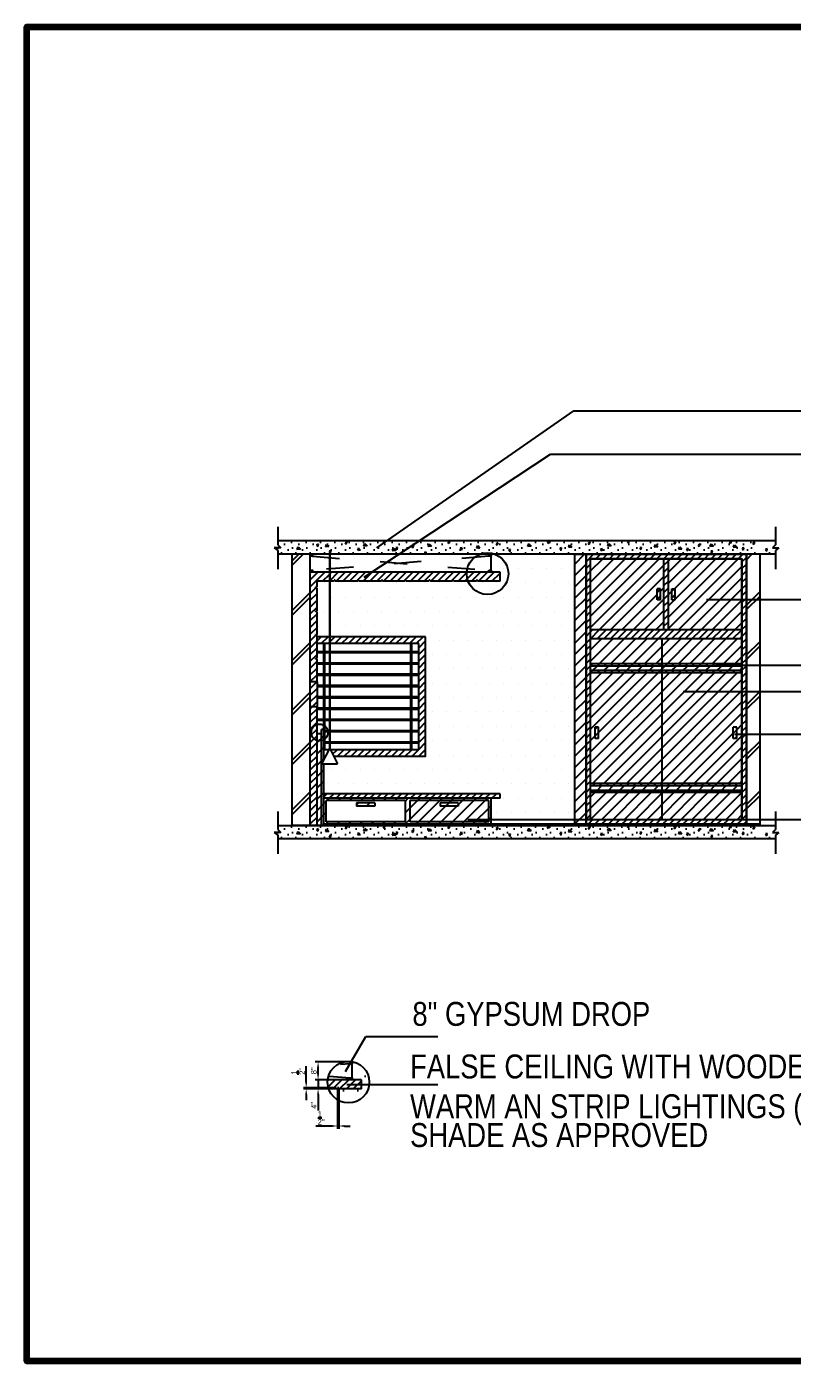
# Model space of a CAD drawing. Header units: millimetres. Extents: x 543 to 4497, y -1075 to 1315.
# Drawn here: x 3168 to 3507, y 165 to 756 of the extents above; entities that cross this region are included whole.
import ezdxf

# ---------------------------------------------------------------- set-up
doc = ezdxf.new("R2010")
doc.units = ezdxf.units.MM
doc.linetypes.add('ACAD_ISO03W100', pattern=[30, 12, -18])
doc.layers.add('TXT', color=7, linetype='Continuous', lineweight=25)
doc.styles.add('stylus BT', font='swissc.ttf')
doc.dimstyles.new('ISO-25', dxfattribs={"dimtxt": 2.5, "dimasz": 2.5, "dimexe": 1.25, "dimexo": 0.625, "dimtad": 1, "dimlunit": 4, "dimtxsty": 'Standard', "dimcen": 2.5, "dimadec": 0, "dimazin": 0, "dimtfac": 1, "dimtmove": 0, "dimatfit": 3, "dimfxl": 1, "dimarcsym": 0})
pattern_1 = [(45, (969.72, 167.049), (-2.5, 2.5), [])]
pattern_2 = [(45, (969.72, 167.0488), (-1.5, 1.5), [])]

# ---------------------------------------------------------------- blocks, each defined once
blk = doc.blocks.new('*D21')
at = {"layer": 'Defpoints', "color": 0, "lineweight": 100}
for p in [(3297.36, 289.99), (3302.08, 289.99), (3302.08, 285.99)]:
    blk.add_point(p, dxfattribs=at)
at = {"layer": 'TXT', "color": 0, "lineweight": -2}
for p, q in [((3301.45, 289.99), (3296.11, 289.99)), ((3297.36, 292.49), (3297.36, 294.99)), ((3297.36, 289.99), (3297.36, 285.99)), ((3301.45, 285.99), (3296.11, 285.99)), ((3297.36, 283.49), (3297.36, 276.4))]:
    blk.add_line(p, q, dxfattribs=at)
at = {"layer": 'TXT', "color": 0, "lineweight": 100}
for points in [[(3296.94, 292.49), (3297.77, 292.49), (3297.36, 289.99)], [(3296.94, 283.49), (3297.77, 283.49), (3297.36, 285.99)]]:
    blk.add_solid(points, dxfattribs=at)
at = {"layer": 'TXT', "color": 0, "insert": (3295.48, 278.7), "char_height": 2.5, "attachment_point": 5, "rotation": 90}
blk.add_mtext('4"', dxfattribs=at)
blk = doc.blocks.new('*D22')
at = {"layer": 'Defpoints', "color": 0, "lineweight": 100}
for p in [(3297.36, 297.99), (3312.5, 297.99), (3312.5, 289.98)]:
    blk.add_point(p, dxfattribs=at)
at = {"layer": 'TXT', "color": 0, "lineweight": -2}
for p, q in [((3311.88, 297.99), (3296.11, 297.99)), ((3297.36, 292.48), (3297.36, 295.49)), ((3311.88, 289.98), (3296.11, 289.98))]:
    blk.add_line(p, q, dxfattribs=at)
at = {"layer": 'TXT', "color": 0, "lineweight": 100}
for points in [[(3296.94, 295.49), (3297.77, 295.49), (3297.36, 297.99)], [(3296.94, 292.48), (3297.77, 292.48), (3297.36, 289.98)]]:
    blk.add_solid(points, dxfattribs=at)
at = {"layer": 'TXT', "color": 0, "insert": (3295.48, 293.98), "char_height": 2.5, "attachment_point": 5, "rotation": 90}
blk.add_mtext('8"', dxfattribs=at)
blk = doc.blocks.new('*D23')
at = {"layer": 'Defpoints', "color": 0, "lineweight": 100}
for p in [(3306, 286.49), (3306.5, 286.49), (3306, 269.56)]:
    blk.add_point(p, dxfattribs=at)
at = {"layer": 'TXT', "color": 0, "lineweight": -2}
for p, q in [((3306, 285.86), (3306, 268.31)), ((3306.5, 285.86), (3306.5, 268.31)), ((3303.5, 269.56), (3296.42, 269.56)), ((3306.5, 269.56), (3306, 269.56)), ((3309, 269.56), (3311.5, 269.56))]:
    blk.add_line(p, q, dxfattribs=at)
at = {"layer": 'TXT', "color": 0, "lineweight": 100}
for points in [[(3303.5, 269.98), (3303.5, 269.15), (3306, 269.56)], [(3309, 269.98), (3309, 269.15), (3306.5, 269.56)]]:
    blk.add_solid(points, dxfattribs=at)
at = {"layer": 'TXT', "color": 0, "insert": (3298.71, 273.11), "char_height": 2.5, "attachment_point": 5}
blk.add_mtext('{\\H1.000000x;\\S1/2;}"', dxfattribs=at)
blk = doc.blocks.new('*D24')
at = {"layer": 'Defpoints', "color": 0, "lineweight": 100}
for p in [(3292.09, 286.49), (3306, 286.49), (3306, 285.99)]:
    blk.add_point(p, dxfattribs=at)
at = {"layer": 'TXT', "color": 0, "lineweight": -2}
for p, q in [((3292.09, 288.99), (3292.09, 296.07)), ((3305.38, 286.49), (3290.84, 286.49)), ((3305.38, 285.99), (3290.84, 285.99)), ((3292.09, 285.99), (3292.09, 286.49)), ((3292.09, 283.49), (3292.09, 280.99))]:
    blk.add_line(p, q, dxfattribs=at)
at = {"layer": 'TXT', "color": 0, "lineweight": 100}
for points in [[(3291.67, 288.99), (3292.51, 288.99), (3292.09, 286.49)], [(3291.67, 283.49), (3292.51, 283.49), (3292.09, 285.99)]]:
    blk.add_solid(points, dxfattribs=at)
at = {"layer": 'TXT', "color": 0, "insert": (3288.55, 293.78), "char_height": 2.5, "attachment_point": 5, "rotation": 90}
blk.add_mtext('{\\H1.000000x;\\S1/2;}"', dxfattribs=at)

msp = doc.modelspace()

# ---------------------------------------------------------------- hatches: boundary and pattern name
h = msp.add_hatch()
h.set_pattern_fill('DOTS', color=256, scale=4, style=0)
h.set_pattern_definition([(0, (961.557, 172.3236), (3.175, 6.35), [0, -6.35])])
h.paths.add_polyline_path([(3279.476, 533.89), (3279.476, 527.89), (3491.555, 527.89), (3491.555, 529.602), (3493.118, 530.748), (3490.196, 530.748), (3491.555, 532.011), (3491.555, 533.89)])
h = msp.add_hatch()
h.set_pattern_fill('DOTS', color=256, scale=4, style=0)
h.set_pattern_definition([(0, (958.3457, 171.455), (3.175, 6.35), [0, -6.35])])
h.paths.add_polyline_path([(3279.476, 533.021), (3279.476, 527.021), (3488.344, 527.021), (3488.344, 528.733), (3489.906, 529.88), (3486.984, 529.88), (3488.344, 531.142), (3488.344, 533.021)])
h = msp.add_hatch()
h.set_pattern_fill('DOTS', color=256, scale=4, style=0)
h.set_pattern_definition([(0, (961.8584, 169.851), (3.175, 6.35), [0, -6.35])])
h.paths.add_polyline_path([(3279.476, 531.417), (3279.476, 526.736), (3280.836, 525.473), (3277.913, 525.473), (3277.99, 525.417), (3491.857, 525.417), (3491.857, 527.129), (3493.419, 528.276), (3490.497, 528.276), (3491.857, 529.538), (3491.857, 531.417)])
h = msp.add_hatch()
h.set_pattern_fill('DOTS', color=256, scale=4, style=0)
h.set_pattern_definition([(0, (959.985, 168.916), (3.175, 6.35), [0, -6.35])])
h.paths.add_polyline_path([(3279.476, 530.482), (3279.476, 526.736), (3280.836, 525.473), (3277.913, 525.473), (3279.264, 524.482), (3489.983, 524.482), (3489.983, 526.194), (3491.546, 527.34), (3488.623, 527.34), (3489.983, 528.603), (3489.983, 530.482)])
h = msp.add_hatch()
h.set_pattern_fill('DOTS', color=256, scale=4, style=0)
h.set_pattern_definition([(0, (969.72, 167.5794), (3.175, 6.35), [0, -6.35])])
h.paths.add_polyline_path([(3499.718, 523.146), (3499.718, 524.857), (3501.281, 526.004), (3498.358, 526.004), (3499.718, 527.266), (3499.718, 529.146), (3279.476, 529.146), (3279.476, 527.266), (3280.836, 526.004), (3277.913, 526.004), (3279.476, 524.857), (3279.476, 523.146)])
h = msp.add_hatch()
h.set_pattern_fill('JIS_WOOD', color=256, scale=5, style=0)
h.set_pattern_definition(pattern_1)
h.paths.add_polyline_path([(3415.902, 522.615), (3410.902, 522.615), (3410.902, 403.115), (3415.902, 403.115)])
h = msp.add_hatch()
h.set_pattern_fill('JIS_WOOD', color=256, scale=3, style=0)
h.set_pattern_definition(pattern_2)
h.paths.add_polyline_path([(3486.902, 522.615), (3415.902, 522.615), (3415.902, 403.115), (3486.902, 403.115)])
h.paths.add_polyline_path([(3484.902, 405.115), (3417.902, 405.115), (3417.902, 520.615), (3484.902, 520.615)], flags=16)
h.paths.add_polyline_path([(3482.585, 441.115), (3481.085, 441.115), (3481.085, 446.115), (3482.585, 446.115)], flags=0)
h.paths.add_polyline_path([(3421.402, 441.115), (3419.902, 441.115), (3419.902, 446.115), (3421.402, 446.115)], flags=0)
h.paths.add_polyline_path([(3455.402, 502.365), (3453.902, 502.365), (3453.902, 507.365), (3455.402, 507.365)], flags=0)
h.paths.add_polyline_path([(3448.902, 502.365), (3447.402, 502.365), (3447.402, 507.365), (3448.902, 507.365)], flags=0)
h = msp.add_hatch()
h.set_pattern_fill('JIS_WOOD', color=256, scale=5, style=0)
h.set_pattern_definition(pattern_1)
h.paths.add_polyline_path([(3484.902, 421.115), (3484.902, 470.115), (3449.402, 470.115), (3449.402, 421.115)])
h.paths.add_polyline_path([(3481.085, 441.115), (3481.085, 446.115), (3482.585, 446.115), (3482.585, 441.115)], flags=16)
h.paths.add_polyline_path([(3449.402, 421.115), (3449.402, 470.115), (3417.902, 470.115), (3417.902, 421.115)])
h.paths.add_polyline_path([(3421.402, 441.115), (3419.902, 441.115), (3419.902, 446.115), (3421.402, 446.115)], flags=16)
h.paths.add_polyline_path([(3484.902, 418.115), (3484.902, 420.115), (3449.402, 420.115), (3449.402, 418.115)])
h.paths.add_polyline_path([(3417.902, 420.115), (3417.902, 418.115), (3449.402, 418.115), (3449.402, 420.115)])
h.paths.add_polyline_path([(3417.902, 417.115), (3417.902, 405.115), (3449.402, 405.115), (3449.402, 417.115)])
h.paths.add_polyline_path([(3484.902, 405.115), (3484.902, 417.115), (3449.402, 417.115), (3449.402, 405.115)])
h.paths.add_polyline_path([(3449.402, 471.115), (3449.402, 473.115), (3417.902, 473.115), (3417.902, 471.115)])
h.paths.add_polyline_path([(3449.402, 473.115), (3449.402, 471.115), (3484.902, 471.115), (3484.902, 473.115)])
h.paths.add_polyline_path([(3484.902, 474.115), (3484.902, 485.115), (3449.402, 485.115), (3449.402, 474.115)])
h.paths.add_polyline_path([(3449.402, 474.115), (3449.402, 485.115), (3417.902, 485.115), (3417.902, 474.115)])
h.paths.add_polyline_path([(3484.902, 489.115), (3484.902, 520.615), (3452.402, 520.615), (3452.402, 489.115)])
h.paths.add_polyline_path([(3455.402, 502.365), (3453.902, 502.365), (3453.902, 507.365), (3455.402, 507.365)], flags=16)
h.paths.add_polyline_path([(3450.402, 489.115), (3450.402, 520.615), (3417.902, 520.615), (3417.902, 489.115)])
h.paths.add_polyline_path([(3447.402, 502.365), (3447.402, 507.365), (3448.902, 507.365), (3448.902, 502.365)], flags=16)
h = msp.add_hatch()
h.set_pattern_fill('JIS_WOOD', color=256, scale=3, style=0)
h.set_pattern_definition(pattern_2)
h.paths.add_polyline_path([(3484.902, 418.115), (3449.402, 418.115), (3449.402, 417.115), (3484.902, 417.115)])
h.paths.add_polyline_path([(3484.902, 421.115), (3449.402, 421.115), (3449.402, 420.115), (3484.902, 420.115)])
h.paths.add_polyline_path([(3449.402, 418.115), (3417.902, 418.115), (3417.902, 417.115), (3449.402, 417.115)])
h.paths.add_polyline_path([(3449.402, 421.115), (3417.902, 421.115), (3417.902, 420.115), (3449.402, 420.115)])
h.paths.add_polyline_path([(3449.402, 471.115), (3417.902, 471.115), (3417.902, 470.115), (3449.402, 470.115)])
h.paths.add_polyline_path([(3484.902, 471.115), (3449.402, 471.115), (3449.402, 470.115), (3484.902, 470.115)])
h.paths.add_polyline_path([(3484.902, 474.115), (3449.402, 474.115), (3449.402, 473.115), (3484.902, 473.115)])
h.paths.add_polyline_path([(3449.402, 474.115), (3417.902, 474.115), (3417.902, 473.115), (3449.402, 473.115)])
h.paths.add_polyline_path([(3484.902, 489.115), (3417.902, 489.115), (3417.902, 485.115), (3484.902, 485.115)])
h.paths.add_polyline_path([(3452.402, 520.615), (3450.402, 520.615), (3450.402, 489.115), (3452.402, 489.115)])
h = msp.add_hatch()
h.set_pattern_fill('JIS_WOOD', color=256, scale=3, style=0)
h.set_pattern_definition(pattern_2)
h.paths.add_polyline_path([(3299.902, 416.615), (3299.902, 414.615), (3377.902, 414.615), (3377.902, 416.615)])
h.paths.add_polyline_path([(3341.902, 436.115), (3302.806, 436.115), (3304.315, 433.115), (3344.902, 433.115), (3344.902, 486.115), (3302.542, 486.115), (3302.542, 483.115), (3341.902, 483.115)])
h.paths.add_polyline_path([(3296.902, 455.115), (3296.402, 455.115), (3293.902, 455.115), (3293.902, 402.615), (3296.902, 402.615)])
h.paths.add_polyline_path([(3296.902, 466.115), (3293.902, 466.115), (3293.902, 455.115), (3296.402, 455.115), (3296.902, 455.115)])
h.paths.add_polyline_path([(3296.902, 476.115), (3296.402, 476.115), (3296.402, 476.615), (3296.902, 476.615), (3296.902, 483.115), (3296.902, 486.615), (3296.402, 486.615), (3296.402, 487.115), (3296.902, 487.115), (3296.902, 497.115), (3296.402, 497.115), (3296.402, 497.615), (3296.902, 497.615), (3296.902, 507.615), (3296.402, 507.615), (3296.402, 508.115), (3296.902, 508.115), (3296.902, 510.615), (3302.342, 510.615), (3302.342, 514.615), (3293.902, 514.615), (3293.902, 466.115), (3296.902, 466.115)])
h.paths.add_polyline_path([(3302.542, 514.615), (3302.542, 510.615), (3304.402, 510.615), (3304.402, 511.115), (3304.902, 511.115), (3304.902, 510.615), (3314.902, 510.615), (3314.902, 511.115), (3315.402, 511.115), (3315.402, 510.615), (3325.402, 510.615), (3325.402, 511.115), (3325.902, 511.115), (3325.902, 510.615), (3335.902, 510.615), (3335.902, 511.115), (3336.402, 511.115), (3336.402, 510.615), (3346.402, 510.615), (3346.402, 511.115), (3346.902, 511.115), (3346.902, 510.615), (3356.902, 510.615), (3356.902, 511.115), (3357.402, 511.115), (3357.402, 510.615), (3367.402, 510.615), (3367.402, 511.115), (3367.902, 511.115), (3367.902, 510.615), (3377.902, 510.615), (3377.902, 514.615)])
h = msp.add_hatch()
h.set_pattern_fill('JIS_WOOD', color=256, scale=3, style=0)
h.set_pattern_definition(pattern_2)
h.paths.add_polyline_path([(3302.342, 483.115), (3302.342, 486.115), (3296.902, 486.115), (3296.902, 483.115)])
h = msp.add_hatch()
h.set_pattern_fill('JIS_WOOD', color=256, scale=5, style=0)
h.set_pattern_definition(pattern_1)
h.paths.add_polyline_path([(3296.902, 402.615), (3298.902, 402.615), (3298.902, 429.794), (3298.898, 429.794), (3298.902, 429.801), (3298.902, 440.187, -0.1379772), (3296.902, 440.244), (3296.902, 436.115)])
h.paths.add_polyline_path([(3299.902, 429.794), (3298.902, 429.794), (3298.902, 402.615), (3299.902, 402.615)])
h.paths.add_polyline_path([(3299.902, 445.115), (3298.902, 445.115), (3298.902, 440.187, 0.0736498), (3299.902, 440.601)])
h.paths.add_polyline_path([(3296.902, 440.244, 0.1379772), (3298.902, 440.187), (3298.902, 443.115), (3296.902, 443.115)])
h.paths.add_polyline_path([(3299.902, 440.601, -0.0736498), (3298.902, 440.187), (3298.902, 429.801), (3299.902, 431.79)])
h = msp.add_hatch()
h.set_pattern_fill('JIS_WOOD', color=256, scale=5, style=0)
h.set_pattern_definition(pattern_1)
h.paths.add_polyline_path([(3299.902, 414.615), (3299.902, 403.115), (3373.902, 403.115), (3373.902, 414.615)])
h.paths.add_polyline_path([(3300.902, 413.615), (3300.902, 404.115), (3335.902, 404.115), (3335.902, 413.615)], flags=16)
h.paths.add_polyline_path([(3314.402, 412.615), (3322.402, 412.615), (3322.402, 411.115), (3314.402, 411.115)], flags=0)
h.paths.add_polyline_path([(3337.902, 413.615), (3372.902, 413.615), (3372.902, 404.115), (3337.902, 404.115)], flags=16)
h.paths.add_polyline_path([(3351.402, 412.615), (3359.402, 412.615), (3359.402, 411.115), (3351.402, 411.115)], flags=0)
h = msp.add_hatch()
h.set_pattern_fill('JIS_WOOD', color=256, scale=5, style=0)
h.set_pattern_definition(pattern_1)
h.paths.add_polyline_path([(3337.902, 413.615), (3337.902, 404.115), (3372.902, 404.115), (3372.902, 413.615)])
h.paths.add_polyline_path([(3359.402, 411.115), (3351.402, 411.115), (3351.402, 412.615), (3359.402, 412.615)], flags=16)
h = msp.add_hatch()
h.set_pattern_fill('DOTS', color=256, scale=4, style=0)
h.set_pattern_definition([(0, (961.557, 46.3236), (3.175, 6.35), [0, -6.35])])
h.paths.add_polyline_path([(3279.476, 407.89), (3279.476, 401.89), (3491.555, 401.89), (3491.555, 403.602), (3493.118, 404.748), (3490.196, 404.748), (3491.555, 406.011), (3491.555, 407.89)])
h = msp.add_hatch()
h.set_pattern_fill('DOTS', color=256, scale=4, style=0)
h.set_pattern_definition([(0, (961.8584, 43.851), (3.175, 6.35), [0, -6.35])])
h.paths.add_polyline_path([(3279.476, 405.417), (3279.476, 400.736), (3280.836, 399.473), (3277.913, 399.473), (3277.99, 399.417), (3491.857, 399.417), (3491.857, 401.129), (3493.419, 402.276), (3490.497, 402.276), (3491.857, 403.538), (3491.857, 405.417)])
h = msp.add_hatch()
h.set_pattern_fill('DOTS', color=256, scale=4, style=0)
h.set_pattern_definition([(0, (959.985, 42.916), (3.175, 6.35), [0, -6.35])])
h.paths.add_polyline_path([(3279.476, 404.482), (3279.476, 400.736), (3280.836, 399.473), (3277.913, 399.473), (3279.264, 398.482), (3489.983, 398.482), (3489.983, 400.194), (3491.546, 401.34), (3488.623, 401.34), (3489.983, 402.603), (3489.983, 404.482)])
h = msp.add_hatch()
h.set_pattern_fill('DOTS', color=256, scale=4, style=0)
h.set_pattern_definition([(0, (969.72, 41.5794), (3.175, 6.35), [0, -6.35])])
h.paths.add_polyline_path([(3499.718, 397.146), (3499.718, 398.857), (3501.281, 400.004), (3498.358, 400.004), (3499.718, 401.266), (3499.718, 403.146), (3279.476, 403.146), (3279.476, 401.266), (3280.836, 400.004), (3277.913, 400.004), (3279.476, 398.857), (3279.476, 397.146)])
h = msp.add_hatch()
h.set_pattern_fill('DOTS', color=256, scale=4, style=0)
h.set_pattern_definition([(0, (958.3457, 45.455), (3.175, 6.35), [0, -6.35])])
h.paths.add_polyline_path([(3279.476, 407.021), (3279.476, 401.021), (3488.344, 401.021), (3488.344, 402.733), (3489.906, 403.88), (3486.984, 403.88), (3488.344, 405.142), (3488.344, 407.021)])
at = {"layer": 'TXT'}
h = msp.add_hatch(dxfattribs=at)
h.set_pattern_fill('DOTS', color=256, scale=4, style=0)
h.set_pattern_definition([(0, (908.3226, -57.5794), (3.175, 6.35), [0, -6.35])])
edge = h.paths.add_edge_path()
edge.add_arc((3310.924, 288.309), 9.217, 194.589713, 440.129924)
edge.add_line((3312.504, 297.389), (3312.504, 289.987))
edge.add_line((3312.504, 289.987), (3316.504, 289.987))
edge.add_line((3316.504, 289.987), (3316.504, 285.987))
edge.add_line((3316.504, 285.987), (3306.504, 285.987))
edge.add_line((3306.504, 285.987), (3306.504, 286.487))
edge.add_line((3306.504, 286.487), (3306.004, 286.487))
edge.add_line((3306.004, 286.487), (3306.004, 285.987))
edge.add_line((3306.004, 285.987), (3302.004, 285.987))
h = msp.add_hatch(dxfattribs=at)
h.set_pattern_fill('JIS_WOOD', color=256, scale=3, style=0)
h.set_pattern_definition([(45, (908.3226, -57.5794), (-1.5, 1.5), [])])
edge = h.paths.add_edge_path()
edge.add_arc((3310.924, 288.309), 9.217, 169.509068, 194.589713)
edge.add_line((3302.004, 285.987), (3306.004, 285.987))
edge.add_line((3306.004, 285.987), (3306.004, 286.487))
edge.add_line((3306.004, 286.487), (3306.504, 286.487))
edge.add_line((3306.504, 286.487), (3306.504, 285.987))
edge.add_line((3306.504, 285.987), (3316.504, 285.987))
edge.add_line((3316.504, 285.987), (3316.504, 289.987))
edge.add_line((3316.504, 289.987), (3301.861, 289.987))

# ---------------------------------------------------------------- linework, layer by layer
for p, q in [((3279.476, 534.714), (3279.476, 526.736)), ((3499.718, 534.714), (3499.718, 526.736)), ((3279.476, 528.615), (3499.718, 528.615)), ((3279.476, 526.736), (3280.836, 525.473)), ((3288.123, 524.755), (3288.524, 525.836)), ((3288.524, 525.836), (3289.526, 524.835)), ((3296.663, 526.589), (3297.172, 525.992)), ((3297.593, 527.098), (3296.685, 526.567)), ((3297.172, 525.992), (3297.593, 527.098)), ((3302.125, 525.965), (3300.601, 525.845)), ((3300.721, 525.885), (3301.122, 526.966)), ((3301.122, 526.966), (3302.125, 525.965)), ((3309.261, 527.72), (3309.771, 527.123)), ((3310.191, 528.228), (3309.283, 527.697)), ((3309.771, 527.123), (3310.191, 528.228)), ((3319.017, 526.289), (3317.494, 526.168)), ((3317.614, 526.208), (3318.015, 527.29)), ((3318.015, 527.29), (3319.017, 526.289)), ((3326.154, 528.043), (3326.663, 527.446)), ((3327.084, 528.552), (3326.176, 528.021)), ((3326.663, 527.446), (3327.084, 528.552)), ((3338.844, 526.041), (3339.353, 525.444)), ((3339.774, 526.549), (3338.866, 526.019)), ((3339.353, 525.444), (3339.774, 526.549)), ((3347.576, 526.142), (3346.052, 526.022)), ((3346.173, 526.062), (3346.573, 527.143)), ((3346.573, 527.143), (3347.576, 526.142)), ((3354.712, 527.897), (3355.222, 527.3)), ((3355.642, 528.405), (3354.734, 527.875)), ((3355.222, 527.3), (3355.642, 528.405)), ((3367.567, 525.383), (3367.968, 526.464)), ((3367.968, 526.464), (3368.971, 525.463)), ((3376.107, 527.217), (3376.617, 526.62)), ((3377.037, 527.726), (3376.129, 527.195)), ((3376.617, 526.62), (3377.037, 527.726)), ((3391.63, 526.141), (3390.107, 526.021)), ((3390.227, 526.061), (3390.628, 527.142)), ((3390.628, 527.142), (3391.63, 526.141)), ((3398.767, 527.896), (3399.276, 527.298)), ((3399.697, 528.404), (3398.789, 527.873)), ((3399.276, 527.298), (3399.697, 528.404)), ((3409.659, 525.791), (3408.136, 525.671)), ((3408.256, 525.711), (3408.657, 526.792)), ((3408.657, 526.792), (3409.659, 525.791)), ((3416.796, 527.545), (3417.305, 526.948)), ((3417.726, 528.054), (3416.818, 527.523)), ((3417.305, 526.948), (3417.726, 528.054)), ((3426.997, 526.379), (3425.474, 526.259)), ((3425.594, 526.299), (3425.995, 527.38)), ((3425.995, 527.38), (3426.997, 526.379)), ((3434.134, 528.134), (3434.643, 527.537)), ((3435.064, 528.642), (3434.156, 528.112)), ((3434.643, 527.537), (3435.064, 528.642)), ((3447.618, 525.875), (3446.094, 525.755)), ((3446.215, 525.795), (3446.616, 526.876)), ((3446.616, 526.876), (3447.618, 525.875)), ((3454.754, 527.629), (3455.264, 527.032)), ((3455.684, 528.138), (3454.777, 527.607)), ((3455.264, 527.032), (3455.684, 528.138)), ((3456.964, 524.837), (3457.365, 525.919)), ((3457.365, 525.919), (3458.367, 524.917)), ((3465.504, 526.672), (3466.013, 526.075)), ((3466.434, 527.181), (3465.526, 526.65)), ((3466.013, 526.075), (3466.434, 527.181)), ((3472.242, 526.156), (3470.718, 526.036)), ((3470.839, 526.076), (3471.239, 527.157)), ((3471.239, 527.157), (3472.242, 526.156)), ((3479.378, 527.91), (3479.888, 527.313)), ((3480.308, 528.419), (3479.4, 527.888)), ((3479.888, 527.313), (3480.308, 528.419)), ((3482.574, 525.743), (3481.05, 525.623)), ((3481.17, 525.663), (3481.571, 526.744)), ((3481.571, 526.744), (3482.574, 525.743)), ((3489.71, 527.497), (3490.22, 526.9)), ((3490.64, 528.006), (3489.732, 527.475)), ((3490.22, 526.9), (3490.64, 528.006)), ((3499.718, 526.736), (3498.358, 525.473)), ((3280.836, 525.473), (3277.913, 525.473)), ((3277.913, 525.473), (3279.476, 524.327)), ((3279.476, 524.327), (3279.476, 515.945)), ((3499.718, 522.615), (3279.476, 522.615)), ((3285.902, 402.615), (3285.902, 522.615)), ((3285.902, 519.736), (3288.78, 522.615)), ((3285.902, 517.736), (3290.78, 522.615)), ((3289.526, 524.835), (3288.003, 524.715)), ((3293.902, 402.615), (3293.902, 522.615)), ((3303.006, 524.089), (3302.236, 523.935)), ((3302.243, 523.932), (3302.806, 523.106)), ((3302.342, 522.615), (3302.342, 436.641)), ((3302.542, 522.615), (3302.542, 436.641)), ((3302.806, 523.106), (3303.006, 524.089)), ((3315.605, 525.219), (3314.835, 525.065)), ((3314.841, 525.062), (3315.404, 524.236)), ((3315.404, 524.236), (3315.605, 525.219)), ((3331.707, 524.286), (3330.184, 524.166)), ((3330.304, 524.206), (3330.705, 525.287)), ((3330.705, 525.287), (3331.707, 524.286)), ((3332.498, 525.542), (3331.727, 525.389)), ((3331.734, 525.385), (3332.297, 524.559)), ((3332.297, 524.559), (3332.498, 525.542)), ((3345.187, 523.54), (3344.417, 523.386)), ((3344.424, 523.383), (3344.986, 522.557)), ((3344.986, 522.557), (3345.187, 523.54)), ((3361.056, 525.396), (3360.286, 525.242)), ((3360.293, 525.239), (3360.855, 524.413)), ((3360.855, 524.413), (3361.056, 525.396)), ((3368.971, 525.463), (3367.447, 525.343)), ((3373.902, 514.615), (3373.902, 522.615)), ((3382.451, 524.717), (3381.681, 524.563)), ((3381.688, 524.56), (3382.25, 523.734)), ((3382.25, 523.734), (3382.451, 524.717)), ((3405.111, 525.395), (3404.34, 525.241)), ((3404.347, 525.238), (3404.91, 524.412)), ((3404.91, 524.412), (3405.111, 525.395)), ((3410.902, 403.115), (3410.902, 522.615)), ((3415.902, 403.115), (3415.902, 522.615)), ((3417.902, 405.115), (3417.902, 520.615)), ((3484.902, 520.615), (3417.902, 520.615)), ((3423.139, 525.045), (3422.369, 524.891)), ((3422.376, 524.888), (3422.938, 524.062)), ((3422.938, 524.062), (3423.139, 525.045)), ((3440.478, 525.633), (3439.707, 525.479)), ((3439.714, 525.476), (3440.277, 524.65)), ((3440.277, 524.65), (3440.478, 525.633)), ((3450.402, 489.115), (3450.402, 520.615)), ((3452.402, 489.115), (3452.402, 520.615)), ((3458.367, 524.917), (3456.844, 524.797)), ((3461.098, 525.129), (3460.328, 524.975)), ((3460.335, 524.972), (3460.897, 524.146)), ((3460.897, 524.146), (3461.098, 525.129)), ((3471.848, 524.171), (3471.077, 524.018)), ((3471.084, 524.014), (3471.647, 523.188)), ((3471.647, 523.188), (3471.848, 524.171)), ((3484.902, 405.115), (3484.902, 520.615)), ((3485.722, 525.41), (3484.952, 525.256)), ((3484.959, 525.252), (3485.521, 524.426)), ((3485.521, 524.426), (3485.722, 525.41)), ((3486.902, 403.115), (3486.902, 522.615)), ((3486.902, 522.181), (3487.336, 522.615)), ((3486.902, 520.181), (3489.336, 522.615)), ((3492.902, 402.615), (3492.902, 522.615)), ((3496.054, 524.997), (3495.284, 524.843)), ((3495.291, 524.84), (3495.853, 524.014)), ((3495.853, 524.014), (3496.054, 524.997)), ((3498.358, 525.473), (3501.281, 525.473)), ((3501.281, 525.473), (3499.718, 524.327)), ((3499.718, 524.327), (3499.718, 515.945)), ((3302.342, 514.615), (3293.902, 514.615)), ((3377.902, 514.615), (3302.542, 514.615)), ((3377.902, 510.615), (3377.902, 514.615)), ((3379.545, 516.299), (3379.545, 516.299)), ((3385.895, 516.299), (3385.895, 516.299)), ((3392.245, 516.299), (3392.245, 516.299)), ((3398.595, 516.299), (3398.595, 516.299)), ((3404.945, 516.299), (3404.945, 516.299)), ((3296.402, 507.615), (3296.402, 508.115)), ((3296.902, 508.115), (3296.402, 508.115)), ((3296.902, 508.115), (3296.902, 510.615)), ((3302.342, 510.615), (3296.902, 510.615)), ((3300.17, 509.949), (3300.17, 509.949)), ((3304.402, 510.615), (3302.542, 510.615)), ((3304.902, 511.115), (3304.402, 511.115)), ((3304.402, 510.615), (3304.402, 511.115)), ((3304.902, 510.615), (3304.902, 511.115)), ((3314.902, 510.615), (3304.902, 510.615)), ((3306.52, 509.949), (3306.52, 509.949)), ((3312.87, 509.949), (3312.87, 509.949)), ((3315.402, 511.115), (3314.902, 511.115)), ((3314.902, 510.615), (3314.902, 511.115)), ((3315.402, 510.615), (3315.402, 511.115)), ((3325.402, 510.615), (3315.402, 510.615)), ((3319.22, 509.949), (3319.22, 509.949)), ((3325.902, 511.115), (3325.402, 511.115)), ((3325.402, 510.615), (3325.402, 511.115)), ((3325.57, 509.949), (3325.57, 509.949)), ((3325.902, 510.615), (3325.902, 511.115)), ((3335.902, 510.615), (3325.902, 510.615)), ((3331.92, 509.949), (3331.92, 509.949)), ((3336.402, 511.115), (3335.902, 511.115)), ((3335.902, 510.615), (3335.902, 511.115)), ((3336.402, 510.615), (3336.402, 511.115)), ((3346.402, 510.615), (3336.402, 510.615)), ((3338.27, 509.949), (3338.27, 509.949)), ((3344.62, 509.949), (3344.62, 509.949)), ((3346.902, 511.115), (3346.402, 511.115)), ((3346.402, 510.615), (3346.402, 511.115)), ((3346.902, 510.615), (3346.902, 511.115)), ((3356.902, 510.615), (3346.902, 510.615)), ((3350.97, 509.949), (3350.97, 509.949)), ((3357.402, 511.115), (3356.902, 511.115)), ((3356.902, 510.615), (3356.902, 511.115)), ((3357.32, 509.949), (3357.32, 509.949)), ((3357.402, 510.615), (3357.402, 511.115)), ((3367.402, 510.615), (3357.402, 510.615)), ((3363.67, 509.949), (3363.67, 509.949)), ((3367.902, 511.115), (3367.402, 511.115)), ((3367.402, 510.615), (3367.402, 511.115)), ((3367.902, 510.615), (3367.902, 511.115)), ((3377.902, 510.615), (3367.902, 510.615)), ((3370.02, 509.949), (3370.02, 509.949)), ((3376.37, 509.949), (3376.37, 509.949)), ((3382.72, 509.949), (3382.72, 509.949)), ((3389.07, 509.949), (3389.07, 509.949)), ((3395.42, 509.949), (3395.42, 509.949)), ((3401.77, 509.949), (3401.77, 509.949)), ((3408.12, 509.949), (3408.12, 509.949)), ((3285.902, 497.675), (3293.902, 505.675)), ((3285.902, 495.675), (3293.902, 503.675)), ((3296.902, 507.615), (3296.402, 507.615)), ((3296.902, 497.615), (3296.902, 507.615)), ((3296.995, 503.599), (3296.995, 503.599)), ((3303.345, 503.599), (3303.345, 503.599)), ((3309.695, 503.599), (3309.695, 503.599)), ((3316.045, 503.599), (3316.045, 503.599)), ((3322.395, 503.599), (3322.395, 503.599)), ((3328.745, 503.599), (3328.745, 503.599)), ((3335.095, 503.599), (3335.095, 503.599)), ((3341.445, 503.599), (3341.445, 503.599)), ((3347.795, 503.599), (3347.795, 503.599)), ((3354.145, 503.599), (3354.145, 503.599)), ((3360.495, 503.599), (3360.495, 503.599)), ((3366.845, 503.599), (3366.845, 503.599)), ((3373.195, 503.599), (3373.195, 503.599)), ((3379.545, 503.599), (3379.545, 503.599)), ((3385.895, 503.599), (3385.895, 503.599)), ((3392.245, 503.599), (3392.245, 503.599)), ((3398.595, 503.599), (3398.595, 503.599)), ((3404.945, 503.599), (3404.945, 503.599)), ((3447.402, 502.365), (3447.402, 507.365)), ((3448.902, 507.365), (3447.402, 507.365)), ((3448.902, 502.365), (3447.402, 502.365)), ((3448.902, 502.365), (3448.902, 507.365)), ((3453.902, 502.365), (3453.902, 507.365)), ((3453.902, 507.365), (3455.402, 507.365)), ((3453.902, 502.365), (3455.402, 502.365)), ((3455.402, 502.365), (3455.402, 507.365)), ((3486.902, 500.119), (3492.902, 506.119)), ((3486.902, 498.119), (3492.902, 504.119)), ((3296.402, 497.115), (3296.402, 497.615)), ((3296.902, 497.615), (3296.402, 497.615)), ((3296.902, 497.115), (3296.402, 497.115)), ((3296.902, 487.115), (3296.902, 497.115)), ((3300.17, 497.249), (3300.17, 497.249)), ((3306.52, 497.249), (3306.52, 497.249)), ((3312.87, 497.249), (3312.87, 497.249)), ((3319.22, 497.249), (3319.22, 497.249)), ((3325.57, 497.249), (3325.57, 497.249)), ((3331.92, 497.249), (3331.92, 497.249)), ((3338.27, 497.249), (3338.27, 497.249)), ((3344.62, 497.249), (3344.62, 497.249)), ((3350.97, 497.249), (3350.97, 497.249)), ((3357.32, 497.249), (3357.32, 497.249)), ((3363.67, 497.249), (3363.67, 497.249)), ((3370.02, 497.249), (3370.02, 497.249)), ((3376.37, 497.249), (3376.37, 497.249)), ((3382.72, 497.249), (3382.72, 497.249)), ((3389.07, 497.249), (3389.07, 497.249)), ((3395.42, 497.249), (3395.42, 497.249)), ((3401.77, 497.249), (3401.77, 497.249)), ((3408.12, 497.249), (3408.12, 497.249)), ((3296.995, 490.899), (3296.995, 490.899)), ((3303.345, 490.899), (3303.345, 490.899)), ((3309.695, 490.899), (3309.695, 490.899)), ((3316.045, 490.899), (3316.045, 490.899)), ((3322.395, 490.899), (3322.395, 490.899)), ((3328.745, 490.899), (3328.745, 490.899)), ((3335.095, 490.899), (3335.095, 490.899)), ((3341.445, 490.899), (3341.445, 490.899)), ((3347.795, 490.899), (3347.795, 490.899)), ((3354.145, 490.899), (3354.145, 490.899)), ((3360.495, 490.899), (3360.495, 490.899)), ((3366.845, 490.899), (3366.845, 490.899)), ((3373.195, 490.899), (3373.195, 490.899)), ((3379.545, 490.899), (3379.545, 490.899)), ((3385.895, 490.899), (3385.895, 490.899)), ((3392.245, 490.899), (3392.245, 490.899)), ((3398.595, 490.899), (3398.595, 490.899)), ((3404.945, 490.899), (3404.945, 490.899)), ((3296.402, 486.615), (3296.402, 487.115)), ((3296.902, 487.115), (3296.402, 487.115)), ((3296.902, 486.615), (3296.402, 486.615)), ((3296.902, 476.615), (3296.902, 486.615)), ((3302.342, 486.115), (3296.902, 486.115)), ((3344.902, 486.115), (3302.542, 486.115)), ((3344.902, 433.115), (3344.902, 486.115)), ((3350.97, 484.549), (3350.97, 484.549)), ((3357.32, 484.549), (3357.32, 484.549)), ((3363.67, 484.549), (3363.67, 484.549)), ((3370.02, 484.549), (3370.02, 484.549)), ((3376.37, 484.549), (3376.37, 484.549)), ((3382.72, 484.549), (3382.72, 484.549)), ((3389.07, 484.549), (3389.07, 484.549)), ((3395.42, 484.549), (3395.42, 484.549)), ((3401.77, 484.549), (3401.77, 484.549)), ((3408.12, 484.549), (3408.12, 484.549)), ((3484.902, 489.115), (3417.902, 489.115)), ((3484.902, 485.115), (3417.902, 485.115)), ((3449.402, 485.115), (3449.402, 405.115)), ((3285.902, 475.613), (3293.902, 483.613)), ((3285.902, 473.613), (3293.902, 481.613)), ((3296.902, 476.615), (3296.902, 483.115)), ((3302.342, 483.115), (3296.902, 483.115)), ((3302.342, 479.462), (3296.902, 479.462)), ((3302.342, 478.962), (3296.902, 478.962)), ((3299.902, 431.79), (3299.902, 483.115)), ((3300.402, 436.115), (3300.402, 483.115)), ((3341.902, 483.115), (3302.542, 483.115)), ((3341.902, 479.462), (3302.542, 479.462)), ((3341.902, 478.962), (3302.542, 478.962)), ((3338.402, 436.115), (3338.402, 483.115)), ((3338.902, 436.115), (3338.902, 483.115)), ((3341.902, 436.115), (3341.902, 483.115)), ((3486.902, 478.057), (3492.902, 484.057)), ((3486.902, 476.057), (3492.902, 482.057)), ((3296.402, 476.115), (3296.402, 476.615)), ((3296.902, 476.615), (3296.402, 476.615)), ((3296.902, 476.115), (3296.402, 476.115)), ((3296.902, 466.115), (3296.902, 476.115)), ((3296.902, 466.115), (3296.902, 476.115)), ((3302.342, 474.462), (3296.902, 474.462)), ((3302.342, 473.962), (3296.902, 473.962)), ((3341.902, 474.462), (3302.542, 474.462)), ((3341.902, 473.962), (3302.542, 473.962)), ((3347.795, 478.199), (3347.795, 478.199)), ((3354.145, 478.199), (3354.145, 478.199)), ((3360.495, 478.199), (3360.495, 478.199)), ((3366.845, 478.199), (3366.845, 478.199)), ((3373.195, 478.199), (3373.195, 478.199)), ((3379.545, 478.199), (3379.545, 478.199)), ((3385.895, 478.199), (3385.895, 478.199)), ((3392.245, 478.199), (3392.245, 478.199)), ((3398.595, 478.199), (3398.595, 478.199)), ((3404.945, 478.199), (3404.945, 478.199)), ((3484.902, 474.115), (3417.902, 474.115)), ((3484.902, 473.115), (3417.902, 473.115)), ((3302.342, 469.462), (3296.902, 469.462)), ((3302.342, 468.962), (3296.902, 468.962)), ((3341.902, 469.462), (3302.542, 469.462)), ((3341.902, 468.962), (3302.542, 468.962)), ((3350.97, 471.849), (3350.97, 471.849)), ((3357.32, 471.849), (3357.32, 471.849)), ((3363.67, 471.849), (3363.67, 471.849)), ((3370.02, 471.849), (3370.02, 471.849)), ((3376.37, 471.849), (3376.37, 471.849)), ((3382.72, 471.849), (3382.72, 471.849)), ((3389.07, 471.849), (3389.07, 471.849)), ((3395.42, 471.849), (3395.42, 471.849)), ((3401.77, 471.849), (3401.77, 471.849)), ((3408.12, 471.849), (3408.12, 471.849)), ((3484.902, 471.115), (3417.902, 471.115)), ((3484.902, 470.115), (3417.902, 470.115)), ((3285.902, 453.551), (3293.902, 461.551)), ((3296.902, 466.115), (3293.902, 466.115)), ((3296.902, 466.115), (3296.902, 455.115)), ((3302.342, 464.462), (3296.902, 464.462)), ((3302.342, 463.962), (3296.902, 463.962)), ((3341.902, 464.462), (3302.542, 464.462)), ((3341.902, 463.962), (3302.542, 463.962)), ((3347.795, 465.499), (3347.795, 465.499)), ((3354.145, 465.499), (3354.145, 465.499)), ((3360.495, 465.499), (3360.495, 465.499)), ((3366.845, 465.499), (3366.845, 465.499)), ((3373.195, 465.499), (3373.195, 465.499)), ((3379.545, 465.499), (3379.545, 465.499)), ((3385.895, 465.499), (3385.895, 465.499)), ((3392.245, 465.499), (3392.245, 465.499)), ((3398.595, 465.499), (3398.595, 465.499)), ((3404.945, 465.499), (3404.945, 465.499)), ((3486.902, 455.996), (3492.902, 461.996)), ((3285.902, 451.551), (3293.902, 459.551)), ((3296.402, 455.115), (3293.902, 455.115)), ((3296.902, 455.115), (3296.402, 455.115)), ((3302.342, 459.462), (3296.902, 459.462)), ((3302.342, 458.962), (3296.902, 458.962)), ((3296.902, 402.615), (3296.902, 455.115)), ((3296.902, 436.115), (3296.902, 455.115)), ((3341.902, 459.462), (3302.542, 459.462)), ((3341.902, 458.962), (3302.542, 458.962)), ((3350.97, 459.149), (3350.97, 459.149)), ((3357.32, 459.149), (3357.32, 459.149)), ((3363.67, 459.149), (3363.67, 459.149)), ((3370.02, 459.149), (3370.02, 459.149)), ((3376.37, 459.149), (3376.37, 459.149)), ((3382.72, 459.149), (3382.72, 459.149)), ((3389.07, 459.149), (3389.07, 459.149)), ((3395.42, 459.149), (3395.42, 459.149)), ((3401.77, 459.149), (3401.77, 459.149)), ((3408.12, 459.149), (3408.12, 459.149)), ((3486.902, 453.996), (3492.902, 459.996)), ((3302.342, 454.462), (3296.902, 454.462)), ((3302.342, 453.962), (3296.902, 453.962)), ((3302.342, 449.462), (3296.902, 449.462)), ((3302.342, 448.962), (3296.902, 448.962)), ((3341.902, 454.462), (3302.542, 454.462)), ((3341.902, 453.962), (3302.542, 453.962)), ((3341.902, 449.462), (3302.542, 449.462)), ((3341.902, 448.962), (3302.542, 448.962)), ((3347.795, 452.799), (3347.795, 452.799)), ((3354.145, 452.799), (3354.145, 452.799)), ((3360.495, 452.799), (3360.495, 452.799)), ((3366.845, 452.799), (3366.845, 452.799)), ((3373.195, 452.799), (3373.195, 452.799)), ((3379.545, 452.799), (3379.545, 452.799)), ((3385.895, 452.799), (3385.895, 452.799)), ((3392.245, 452.799), (3392.245, 452.799)), ((3398.595, 452.799), (3398.595, 452.799)), ((3404.945, 452.799), (3404.945, 452.799)), ((3298.902, 443.115), (3296.902, 443.115)), ((3298.902, 402.615), (3298.902, 445.115)), ((3299.902, 445.115), (3298.902, 445.115)), ((3302.342, 444.462), (3299.902, 444.462)), ((3302.342, 443.962), (3299.902, 443.962)), ((3341.902, 444.462), (3302.542, 444.462)), ((3341.902, 443.962), (3302.542, 443.962)), ((3350.97, 446.449), (3350.97, 446.449)), ((3357.32, 446.449), (3357.32, 446.449)), ((3363.67, 446.449), (3363.67, 446.449)), ((3370.02, 446.449), (3370.02, 446.449)), ((3376.37, 446.449), (3376.37, 446.449)), ((3382.72, 446.449), (3382.72, 446.449)), ((3389.07, 446.449), (3389.07, 446.449)), ((3395.42, 446.449), (3395.42, 446.449)), ((3401.77, 446.449), (3401.77, 446.449)), ((3408.12, 446.449), (3408.12, 446.449)), ((3419.902, 441.115), (3419.902, 446.115)), ((3421.402, 446.115), (3419.902, 446.115)), ((3421.402, 441.115), (3421.402, 446.115)), ((3481.085, 441.115), (3481.085, 446.115)), ((3482.585, 446.115), (3481.085, 446.115)), ((3482.585, 441.115), (3482.585, 446.115)), ((3285.902, 431.49), (3293.902, 439.49)), ((3285.902, 429.49), (3293.902, 437.49)), ((3302.342, 439.462), (3299.902, 439.462)), ((3302.342, 438.962), (3299.902, 438.962)), ((3341.902, 439.462), (3302.542, 439.462)), ((3341.902, 438.962), (3302.542, 438.962)), ((3347.795, 440.099), (3347.795, 440.099)), ((3354.145, 440.099), (3354.145, 440.099)), ((3360.495, 440.099), (3360.495, 440.099)), ((3366.845, 440.099), (3366.845, 440.099)), ((3373.195, 440.099), (3373.195, 440.099)), ((3379.545, 440.099), (3379.545, 440.099)), ((3385.895, 440.099), (3385.895, 440.099)), ((3392.245, 440.099), (3392.245, 440.099)), ((3398.595, 440.099), (3398.595, 440.099)), ((3404.945, 440.099), (3404.945, 440.099)), ((3421.402, 441.115), (3419.902, 441.115)), ((3482.585, 441.115), (3481.085, 441.115)), ((3486.902, 433.934), (3492.902, 439.934)), ((3486.902, 431.934), (3492.902, 437.934)), ((3302.342, 436.641), (3298.898, 429.794)), ((3302.077, 436.115), (3299.902, 436.115)), ((3300.568, 433.115), (3299.902, 433.115)), ((3302.542, 436.641), (3305.985, 429.794)), ((3341.902, 436.115), (3302.806, 436.115)), ((3344.902, 433.115), (3304.315, 433.115)), ((3350.97, 433.749), (3350.97, 433.749)), ((3357.32, 433.749), (3357.32, 433.749)), ((3363.67, 433.749), (3363.67, 433.749)), ((3370.02, 433.749), (3370.02, 433.749)), ((3376.37, 433.749), (3376.37, 433.749)), ((3382.72, 433.749), (3382.72, 433.749)), ((3389.07, 433.749), (3389.07, 433.749)), ((3395.42, 433.749), (3395.42, 433.749)), ((3401.77, 433.749), (3401.77, 433.749)), ((3408.12, 433.749), (3408.12, 433.749)), ((3298.898, 429.794), (3305.985, 429.794)), ((3299.902, 402.615), (3299.902, 429.794)), ((3303.345, 427.399), (3303.345, 427.399)), ((3309.695, 427.399), (3309.695, 427.399)), ((3316.045, 427.399), (3316.045, 427.399)), ((3322.395, 427.399), (3322.395, 427.399)), ((3328.745, 427.399), (3328.745, 427.399)), ((3335.095, 427.399), (3335.095, 427.399)), ((3341.445, 427.399), (3341.445, 427.399)), ((3347.795, 427.399), (3347.795, 427.399)), ((3354.145, 427.399), (3354.145, 427.399)), ((3360.495, 427.399), (3360.495, 427.399)), ((3366.845, 427.399), (3366.845, 427.399)), ((3373.195, 427.399), (3373.195, 427.399)), ((3379.545, 427.399), (3379.545, 427.399)), ((3385.895, 427.399), (3385.895, 427.399)), ((3392.245, 427.399), (3392.245, 427.399)), ((3398.595, 427.399), (3398.595, 427.399)), ((3404.945, 427.399), (3404.945, 427.399)), ((3300.17, 421.049), (3300.17, 421.049)), ((3306.52, 421.049), (3306.52, 421.049)), ((3312.87, 421.049), (3312.87, 421.049)), ((3319.22, 421.049), (3319.22, 421.049)), ((3325.57, 421.049), (3325.57, 421.049)), ((3331.92, 421.049), (3331.92, 421.049)), ((3338.27, 421.049), (3338.27, 421.049)), ((3344.62, 421.049), (3344.62, 421.049)), ((3350.97, 421.049), (3350.97, 421.049)), ((3357.32, 421.049), (3357.32, 421.049)), ((3363.67, 421.049), (3363.67, 421.049)), ((3370.02, 421.049), (3370.02, 421.049)), ((3376.37, 421.049), (3376.37, 421.049)), ((3382.72, 421.049), (3382.72, 421.049)), ((3389.07, 421.049), (3389.07, 421.049)), ((3395.42, 421.049), (3395.42, 421.049)), ((3401.77, 421.049), (3401.77, 421.049)), ((3408.12, 421.049), (3408.12, 421.049)), ((3484.902, 421.115), (3417.902, 421.115)), ((3484.902, 420.115), (3417.902, 420.115)), ((3285.902, 409.428), (3293.902, 417.428)), ((3285.902, 407.428), (3293.902, 415.428)), ((3377.902, 416.615), (3299.902, 416.615)), ((3377.902, 414.615), (3299.902, 414.615)), ((3300.902, 404.115), (3300.902, 413.615)), ((3335.902, 413.615), (3300.902, 413.615)), ((3335.902, 413.615), (3335.902, 404.115)), ((3372.902, 413.615), (3337.902, 413.615)), ((3337.902, 413.615), (3337.902, 404.115)), ((3372.902, 404.115), (3372.902, 413.615)), ((3373.902, 403.115), (3373.902, 414.615)), ((3377.902, 414.615), (3377.902, 416.615)), ((3379.545, 414.699), (3379.545, 414.699)), ((3385.895, 414.699), (3385.895, 414.699)), ((3392.245, 414.699), (3392.245, 414.699)), ((3398.595, 414.699), (3398.595, 414.699)), ((3404.945, 414.699), (3404.945, 414.699)), ((3484.902, 418.115), (3417.902, 418.115)), ((3484.902, 417.115), (3417.902, 417.115)), ((3484.902, 417.115), (3417.902, 417.115)), ((3486.902, 411.872), (3492.902, 417.872)), ((3486.902, 409.872), (3492.902, 415.872)), ((3279.476, 408.714), (3279.476, 400.736)), ((3322.402, 412.615), (3314.402, 412.615)), ((3314.402, 412.615), (3314.402, 411.115)), ((3322.402, 411.115), (3314.402, 411.115)), ((3322.402, 412.615), (3322.402, 411.115)), ((3359.402, 412.615), (3351.402, 412.615)), ((3351.402, 412.615), (3351.402, 411.115)), ((3359.402, 411.115), (3351.402, 411.115)), ((3359.402, 412.615), (3359.402, 411.115)), ((3376.37, 408.349), (3376.37, 408.349)), ((3382.72, 408.349), (3382.72, 408.349)), ((3389.07, 408.349), (3389.07, 408.349)), ((3395.42, 408.349), (3395.42, 408.349)), ((3401.77, 408.349), (3401.77, 408.349)), ((3408.12, 408.349), (3408.12, 408.349)), ((3499.718, 408.714), (3499.718, 400.736)), ((3279.476, 402.615), (3499.718, 402.615)), ((3492.902, 402.615), (3285.902, 402.615)), ((3492.902, 403.115), (3299.902, 403.115)), ((3335.902, 404.115), (3300.902, 404.115)), ((3309.261, 401.72), (3309.771, 401.123)), ((3310.191, 402.228), (3309.283, 401.697)), ((3309.771, 401.123), (3310.191, 402.228)), ((3326.154, 402.043), (3326.663, 401.446)), ((3327.084, 402.552), (3326.176, 402.021)), ((3326.663, 401.446), (3327.084, 402.552)), ((3372.902, 404.115), (3337.902, 404.115)), ((3354.712, 401.897), (3355.222, 401.3)), ((3355.642, 402.405), (3354.734, 401.875)), ((3355.222, 401.3), (3355.642, 402.405)), ((3377.037, 401.726), (3376.129, 401.195)), ((3376.617, 400.62), (3377.037, 401.726)), ((3398.767, 401.896), (3399.276, 401.298)), ((3399.697, 402.404), (3398.789, 401.873)), ((3399.276, 401.298), (3399.697, 402.404)), ((3417.726, 402.054), (3416.818, 401.523)), ((3417.305, 400.948), (3417.726, 402.054)), ((3484.902, 405.115), (3417.902, 405.115)), ((3434.134, 402.134), (3434.643, 401.537)), ((3435.064, 402.642), (3434.156, 402.112)), ((3434.643, 401.537), (3435.064, 402.642)), ((3455.684, 402.138), (3454.777, 401.607)), ((3455.264, 401.032), (3455.684, 402.138)), ((3479.378, 401.91), (3479.888, 401.313)), ((3480.308, 402.419), (3479.4, 401.888)), ((3479.888, 401.313), (3480.308, 402.419)), ((3490.64, 402.006), (3489.732, 401.475)), ((3490.22, 400.9), (3490.64, 402.006)), ((3280.836, 399.473), (3277.913, 399.473)), ((3277.913, 399.473), (3279.476, 398.327)), ((3279.476, 400.736), (3280.836, 399.473)), ((3279.476, 398.327), (3279.476, 389.945)), ((3499.718, 396.615), (3279.476, 396.615)), ((3289.526, 398.835), (3288.003, 398.715)), ((3288.123, 398.755), (3288.524, 399.836)), ((3288.524, 399.836), (3289.526, 398.835)), ((3296.663, 400.589), (3297.172, 399.992)), ((3297.593, 401.098), (3296.685, 400.567)), ((3297.172, 399.992), (3297.593, 401.098)), ((3302.125, 399.965), (3300.601, 399.845)), ((3300.721, 399.885), (3301.122, 400.966)), ((3301.122, 400.966), (3302.125, 399.965)), ((3303.006, 398.089), (3302.236, 397.935)), ((3302.243, 397.932), (3302.806, 397.106)), ((3302.806, 397.106), (3303.006, 398.089)), ((3315.605, 399.219), (3314.835, 399.065)), ((3314.841, 399.062), (3315.404, 398.236)), ((3315.404, 398.236), (3315.605, 399.219)), ((3319.017, 400.289), (3317.494, 400.168)), ((3317.614, 400.208), (3318.015, 401.29)), ((3318.015, 401.29), (3319.017, 400.289)), ((3331.707, 398.286), (3330.184, 398.166)), ((3330.304, 398.206), (3330.705, 399.287)), ((3330.705, 399.287), (3331.707, 398.286)), ((3332.498, 399.542), (3331.727, 399.389)), ((3331.734, 399.385), (3332.297, 398.559)), ((3332.297, 398.559), (3332.498, 399.542)), ((3338.844, 400.041), (3339.353, 399.444)), ((3339.774, 400.549), (3338.866, 400.019)), ((3339.353, 399.444), (3339.774, 400.549)), ((3345.187, 397.54), (3344.417, 397.386)), ((3344.424, 397.383), (3344.986, 396.557)), ((3344.986, 396.557), (3345.187, 397.54)), ((3347.576, 400.142), (3346.052, 400.022)), ((3346.173, 400.062), (3346.573, 401.143)), ((3346.573, 401.143), (3347.576, 400.142)), ((3361.056, 399.396), (3360.286, 399.242)), ((3360.293, 399.239), (3360.855, 398.413)), ((3360.855, 398.413), (3361.056, 399.396)), ((3368.971, 399.463), (3367.447, 399.343)), ((3367.567, 399.383), (3367.968, 400.464)), ((3367.968, 400.464), (3368.971, 399.463)), ((3376.107, 401.217), (3376.617, 400.62)), ((3382.451, 398.717), (3381.681, 398.563)), ((3381.688, 398.56), (3382.25, 397.734)), ((3382.25, 397.734), (3382.451, 398.717)), ((3391.63, 400.141), (3390.107, 400.021)), ((3390.227, 400.061), (3390.628, 401.142)), ((3390.628, 401.142), (3391.63, 400.141)), ((3405.111, 399.395), (3404.34, 399.241)), ((3404.347, 399.238), (3404.91, 398.412)), ((3404.91, 398.412), (3405.111, 399.395)), ((3409.659, 399.791), (3408.136, 399.671)), ((3408.256, 399.711), (3408.657, 400.792)), ((3408.657, 400.792), (3409.659, 399.791)), ((3416.796, 401.545), (3417.305, 400.948)), ((3423.139, 399.045), (3422.369, 398.891)), ((3422.376, 398.888), (3422.938, 398.062)), ((3422.938, 398.062), (3423.139, 399.045)), ((3426.997, 400.379), (3425.474, 400.259)), ((3425.594, 400.299), (3425.995, 401.38)), ((3425.995, 401.38), (3426.997, 400.379)), ((3440.478, 399.633), (3439.707, 399.479)), ((3439.714, 399.476), (3440.277, 398.65)), ((3440.277, 398.65), (3440.478, 399.633)), ((3447.618, 399.875), (3446.094, 399.755)), ((3446.215, 399.795), (3446.616, 400.876)), ((3446.616, 400.876), (3447.618, 399.875)), ((3454.754, 401.629), (3455.264, 401.032)), ((3458.367, 398.917), (3456.844, 398.797)), ((3456.964, 398.837), (3457.365, 399.919)), ((3457.365, 399.919), (3458.367, 398.917)), ((3461.098, 399.129), (3460.328, 398.975)), ((3460.335, 398.972), (3460.897, 398.146)), ((3460.897, 398.146), (3461.098, 399.129)), ((3465.504, 400.672), (3466.013, 400.075)), ((3466.434, 401.181), (3465.526, 400.65)), ((3466.013, 400.075), (3466.434, 401.181)), ((3472.242, 400.156), (3470.718, 400.036)), ((3470.839, 400.076), (3471.239, 401.157)), ((3471.848, 398.171), (3471.077, 398.018)), ((3471.084, 398.014), (3471.647, 397.188)), ((3471.239, 401.157), (3472.242, 400.156)), ((3471.647, 397.188), (3471.848, 398.171)), ((3482.574, 399.743), (3481.05, 399.623)), ((3481.17, 399.663), (3481.571, 400.744)), ((3481.571, 400.744), (3482.574, 399.743)), ((3485.722, 399.41), (3484.952, 399.256)), ((3484.959, 399.252), (3485.521, 398.426)), ((3485.521, 398.426), (3485.722, 399.41)), ((3489.71, 401.497), (3490.22, 400.9)), ((3496.054, 398.997), (3495.284, 398.843)), ((3495.291, 398.84), (3495.853, 398.014)), ((3495.853, 398.014), (3496.054, 398.997)), ((3499.718, 400.736), (3498.358, 399.473)), ((3498.358, 399.473), (3501.281, 399.473)), ((3501.281, 399.473), (3499.718, 398.327)), ((3499.718, 398.327), (3499.718, 389.945)), ((3312.504, 297.987), (3308.929, 297.987)), ((3312.504, 289.987), (3312.504, 297.987)), ((3316.504, 285.987), (3316.504, 289.987)), ((3306.504, 286.487), (3306.004, 286.487)), ((3306.004, 285.987), (3306.004, 286.487)), ((3306.504, 285.987), (3306.504, 286.487)), ((3316.504, 285.987), (3306.504, 285.987))]:
    msp.add_line(p, q)
at = {"linetype": 'ACAD_ISO03W100'}
for p, q in [((3294.919, 521.723), (3372.885, 515.499)), ((3372.885, 521.723), (3294.919, 515.499)), ((3311.487, 297.095), (3307.235, 296.755))]:
    msp.add_line(p, q, dxfattribs=at)
at = {"lineweight": 100}
msp.add_lwpolyline([(4139.86, 165.429), (3168.429, 165.429), (3168.429, 756.077), (4139.86, 756.077)], close=True, dxfattribs=at)
for points in [[(3293.902, 522.615), (3294.919, 522.615), (3294.919, 521.723), (3293.902, 521.723)], [(3372.885, 522.615), (3373.902, 522.615), (3373.902, 521.723), (3372.885, 521.723)], [(3410.902, 522.615), (3415.902, 522.615), (3415.902, 403.115), (3410.902, 403.115)], [(3415.902, 522.615), (3486.902, 522.615), (3486.902, 403.115), (3415.902, 403.115)], [(3484.902, 405.115), (3417.902, 405.115), (3417.902, 520.615), (3484.902, 520.615)], [(3293.902, 515.499), (3294.919, 515.499), (3294.919, 514.607), (3293.902, 514.607)], [(3372.885, 515.499), (3373.902, 515.499), (3373.902, 514.607), (3372.885, 514.607)], [(3311.487, 290.871), (3312.504, 290.871), (3312.504, 289.978), (3311.487, 289.978)]]:
    msp.add_lwpolyline(points, close=True)
msp.add_lwpolyline([(3312.504, 297.389), (3312.504, 297.095), (3311.487, 297.095), (3311.487, 297.987)])
for centre, radius in [((3372.322, 514.002), 9.217), ((3298.003, 443.77), 3.694)]:
    msp.add_circle(centre, radius)
at = {"layer": 'TXT'}
for p, q in [((3316.504, 289.987), (3301.861, 289.987)), ((3302.316, 291.603), (3311.487, 290.871)), ((3306.004, 285.987), (3302.004, 285.987))]:
    msp.add_line(p, q, dxfattribs=at)
msp.add_circle((3310.81, 288.964), 9.217, dxfattribs=at)

# ---------------------------------------------------------------- texts
at = {"layer": 'TXT', "style": 'stylus BT'}
for s, p in [('8" GYPSUM DROP', (3339.1, 313.895)), ('FALSE CEILING WITH WOODEN PANELLING AND GROVES', (3338.059, 290.632)), ('WARM AN STRIP LIGHTINGS (COVE LIGHTING)', (3338.059, 273.032)), ('SHADE AS APPROVED', (3338.059, 260.274))]:
    msp.add_text(s, height=10.57351, dxfattribs=at).set_placement(p)

# ---------------------------------------------------------------- dimensions: what is measured, and where the dimension line sits
at = {"layer": 'TXT'}
for base, p1, p2, picture, middle in [((3292.089, 286.487), (3306.004, 285.987), (3306.004, 286.487), '*D24', (3288.548, 293.779)), ((3297.356, 297.987), (3312.504, 289.978), (3312.504, 297.987), '*D22', (3295.481, 293.983))]:
    dim = msp.add_linear_dim(base=base, p1=p1, p2=p2, angle=90, dimstyle='ISO-25', dxfattribs=at)
    dim.commit()
    dim.dimension.update_dxf_attribs({"geometry": picture, "text_midpoint": middle})
dim = msp.add_linear_dim(base=(3297.356, 289.987), p1=(3302.079, 285.987), p2=(3302.079, 289.987), angle=90, dimstyle='ISO-25', dxfattribs=at)
dim.commit()
dim.dimension.update_dxf_attribs({"geometry": '*D21', "text_midpoint": (3297.356, 278.695), "dimtype": 160})
dim = msp.add_linear_dim(base=(3306.004, 269.565), p1=(3306.504, 286.487), p2=(3306.004, 286.487), dimstyle='ISO-25', dxfattribs=at)
dim.commit()
dim.dimension.update_dxf_attribs({"geometry": '*D23', "text_midpoint": (3298.713, 273.107)})

# ---------------------------------------------------------------- leaders
for points in [[(3323.421, 525.505), (3410.453, 586.056), (3532.346, 586.056)], [(3317.804, 512.468), (3400.141, 566.836), (3532.346, 566.836)], [(3469.191, 502.525), (3532.346, 502.525)], [(3473.33, 473.478), (3515.19, 473.478)], [(3458.921, 461.915), (3515.19, 461.915)], [(3481.663, 443), (3515.19, 443)], [(3363.558, 405.184), (3515.19, 405.184)]]:
    msp.add_leader(points, dimstyle='ISO-25', override={"dimgap": 0.625, "dimtad": 0})
at = {"lineweight": 100}
for points in [[(3309.491, 293.681), (3318.465, 309.188), (3350.375, 309.188)], [(3310.123, 287.934), (3350.375, 287.934)]]:
    msp.add_leader(points, dimstyle='ISO-25', override={"dimgap": 0.625, "dimtad": 0}, dxfattribs=at)

doc.saveas('drawing.dxf')
